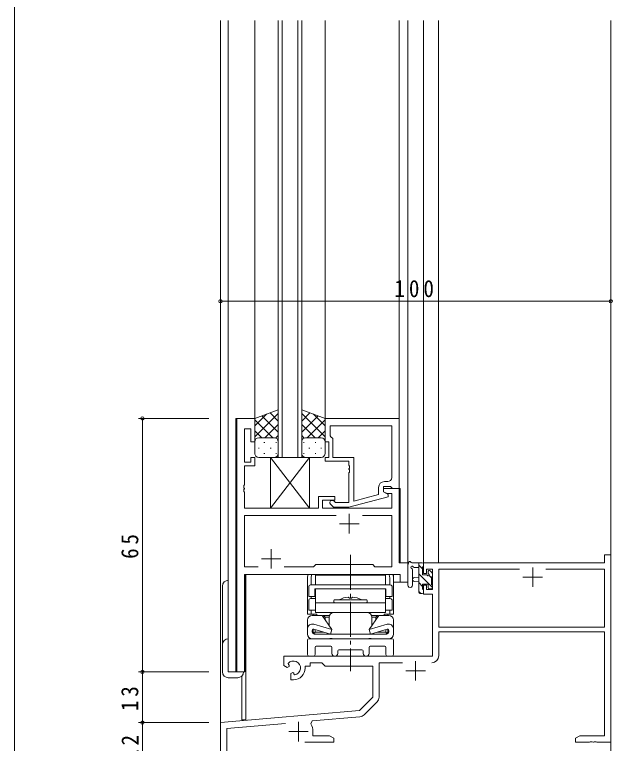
# Model space of a CAD drawing. Units: millimetres on the paper. Extents: x -420 to 373, y -297 to 267.
# Drawn here: x -417.7 to -264.5, y -203.1 to -16.3 of the extents above; entities that cross this region are included whole.
import ezdxf

# ---------------------------------------------------------------- set-up
doc = ezdxf.new("R2010")
doc.units = ezdxf.units.MM
doc.linetypes.add('CHAIN2', pattern=[12, 9, -1, 1, -1])
for name, color, linetype, lineweight in [('0-1_YKK_ZWAK', 7, 'Continuous', 9), ('0-3_YKK_11', 7, 'Continuous', 9), ('0-4_YKK_12', 2, 'Continuous', 9), ('0-5_YKK_13', 4, 'Continuous', 9), ('0-7_YKK_D', 6, 'Continuous', 9)]:
    doc.layers.add(name, color=color, linetype=linetype, lineweight=lineweight)
doc.styles.add('ＭＳ ゴシック', font='')
doc.styles.get('ＭＳ ゴシック').set_extended_font_data('MS Gothic')

msp = doc.modelspace()

# ---------------------------------------------------------------- linework, layer by layer
at = {"layer": '0-1_YKK_ZWAK'}
msp.add_line((-417.7, -260.6), (-417.7, 264.4), dxfattribs=at)
at = {"layer": '0-3_YKK_11'}
for p, q in [((-356.134, -119.767), (-360.734, -119.767)), ((-360.734, -119.767), (-360.734, -184.767)), ((-356.134, -125.767), (-356.134, -119.767)), ((-338.134, -119.767), (-338.134, -125.767)), ((-319.134, -119.767), (-338.134, -119.767)), ((-319.134, -137.767), (-319.134, -119.767)), ((-358.804, -122.467), (-357.134, -122.467)), ((-358.804, -130.967), (-358.804, -122.467)), ((-357.134, -122.467), (-357.134, -125.767)), ((-336.834, -124.267), (-336.834, -121.697)), ((-336.834, -121.697), (-321.064, -121.697)), ((-336.834, -121.697), (-321.064, -121.697)), ((-321.064, -121.697), (-321.064, -134.967)), ((-336.634, -124.467), (-336.834, -124.267)), ((-336.134, -124.967), (-336.634, -124.467)), ((-336.134, -129.767), (-336.134, -124.967)), ((-357.134, -125.767), (-356.134, -125.767)), ((-338.134, -125.767), (-337.134, -125.767)), ((-337.134, -125.767), (-337.134, -129.767)), ((-357.134, -129.767), (-357.134, -130.967)), ((-356.134, -129.767), (-357.134, -129.767)), ((-356.134, -131.967), (-356.134, -129.767)), ((-338.134, -129.767), (-338.134, -130.767)), ((-337.134, -129.767), (-338.134, -129.767)), ((-338.134, -130.767), (-332.034, -130.767)), ((-330.734, -129.767), (-336.134, -129.767)), ((-332.034, -130.767), (-332.034, -131.809)), ((-330.734, -140.975), (-330.734, -129.767)), ((-357.134, -130.967), (-358.804, -130.967)), ((-358.804, -131.967), (-356.134, -131.967)), ((-358.804, -136.809), (-358.804, -131.967)), ((-332.034, -131.809), (-331.914, -131.992)), ((-331.914, -132.542), (-332.034, -132.725)), ((-331.914, -131.992), (-331.914, -132.542)), ((-332.034, -132.725), (-332.034, -132.809)), ((-332.034, -132.809), (-331.914, -132.992)), ((-331.914, -133.542), (-332.034, -133.725)), ((-332.034, -133.725), (-332.034, -141.367)), ((-331.914, -132.992), (-331.914, -133.542)), ((-322.064, -135.967), (-322.934, -135.967)), ((-358.924, -136.992), (-358.804, -136.809)), ((-358.924, -137.542), (-358.924, -136.992)), ((-358.804, -137.725), (-358.924, -137.542)), ((-358.924, -137.992), (-358.804, -137.809)), ((-358.924, -138.542), (-358.924, -137.992)), ((-358.804, -137.809), (-358.804, -137.725)), ((-324.434, -137.467), (-324.434, -139.287)), ((-323.134, -137.267), (-321.334, -137.267)), ((-323.134, -138.567), (-323.134, -137.267)), ((-323.134, -137.767), (-323.134, -138.567)), ((-319.134, -137.767), (-323.134, -137.767)), ((-321.334, -137.267), (-321.134, -137.467)), ((-321.134, -137.467), (-320.834, -137.767)), ((-320.834, -137.767), (-319.134, -137.767)), ((-319.134, -156.767), (-319.134, -137.767)), ((-358.804, -138.725), (-358.924, -138.542)), ((-358.804, -142.767), (-358.804, -138.725)), ((-339.834, -139.767), (-339.834, -142.767)), ((-335.634, -139.767), (-339.834, -139.767)), ((-335.634, -140.767), (-335.634, -139.767)), ((-332.037, -142.567), (-321.934, -139.86)), ((-324.434, -139.287), (-330.734, -140.975)), ((-321.934, -139.26), (-323.134, -138.567)), ((-323.134, -138.567), (-322.268, -139.067)), ((-322.268, -139.067), (-321.064, -139.067)), ((-321.934, -139.86), (-321.934, -139.26)), ((-321.064, -139.067), (-321.064, -142.767)), ((-338.834, -140.767), (-335.634, -140.767)), ((-338.834, -142.767), (-338.834, -140.767)), ((-336.758, -141.791), (-335.982, -142.567)), ((-335.485, -141.367), (-335.91, -140.943)), ((-332.034, -141.367), (-335.485, -141.367)), ((-339.834, -142.767), (-358.804, -142.767)), ((-321.064, -142.767), (-338.834, -142.767)), ((-335.982, -142.567), (-332.037, -142.567)), ((-358.804, -144.697), (-358.804, -157.837)), ((-335.284, -144.697), (-358.804, -144.697)), ((-335.284, -144.697), (-358.804, -144.697)), ((-331.934, -144.267), (-331.934, -149.267)), ((-321.064, -144.697), (-328.583, -144.697)), ((-321.064, -157.837), (-321.064, -144.697)), ((-334.434, -146.767), (-329.434, -146.767)), ((-351.934, -153.267), (-351.934, -158.267)), ((-266.564, -154.767), (-264.934, -154.767)), ((-266.564, -156.767), (-266.564, -154.767)), ((-264.934, -154.767), (-264.934, -202.767)), ((-354.434, -155.767), (-349.434, -155.767)), ((-316.934, -156.767), (-319.134, -156.767)), ((-316.934, -161.767), (-316.934, -156.767)), ((-312.934, -156.767), (-266.564, -156.767)), ((-312.934, -159.567), (-312.934, -156.767)), ((-358.804, -157.837), (-355.284, -157.837)), ((-348.583, -157.837), (-341.104, -157.837)), ((-341.104, -157.837), (-340.534, -157.267)), ((-340.534, -157.267), (-325.934, -157.267)), ((-325.934, -157.267), (-325.364, -157.837)), ((-325.364, -157.837), (-321.064, -157.837)), ((-312.134, -158.397), (-312.134, -159.567)), ((-310.634, -158.397), (-312.134, -158.397)), ((-310.634, -163.667), (-310.634, -158.397)), ((-309.004, -158.397), (-288.284, -158.397)), ((-309.004, -173.267), (-309.004, -158.397)), ((-284.934, -157.967), (-284.934, -162.967)), ((-281.583, -158.397), (-266.564, -158.397)), ((-281.583, -158.397), (-266.564, -158.397)), ((-266.564, -158.397), (-266.564, -173.267)), ((-358.804, -159.767), (-318.864, -159.767)), ((-358.804, -184.767), (-358.804, -159.767)), ((-318.864, -159.767), (-318.864, -161.767)), ((-312.134, -159.567), (-312.934, -159.567)), ((-287.434, -160.467), (-282.434, -160.467)), ((-318.864, -161.767), (-316.934, -161.767)), ((-312.934, -162.567), (-312.134, -162.567)), ((-312.934, -164.867), (-312.934, -162.567)), ((-312.134, -162.567), (-312.134, -163.667)), ((-312.134, -163.667), (-310.634, -163.667)), ((-310.634, -164.867), (-312.934, -164.867)), ((-310.634, -180.767), (-310.634, -164.867)), ((-266.564, -173.267), (-309.004, -173.267)), ((-309.004, -174.467), (-309.004, -180.597)), ((-266.564, -174.467), (-309.004, -174.467)), ((-266.564, -201.137), (-266.564, -174.467)), ((-348.734, -180.767), (-310.634, -180.767)), ((-348.734, -183.132), (-348.734, -180.767)), ((-347.596, -182.59), (-347.545, -182.894)), ((-347.545, -182.894), (-347.334, -183.016)), ((-347.334, -183.016), (-347.334, -183.363)), ((-341.934, -182.397), (-341.934, -183.267)), ((-339.004, -182.397), (-341.934, -182.397)), ((-338.134, -183.267), (-339.004, -182.397)), ((-324.304, -182.397), (-324.304, -191.196)), ((-318.284, -182.397), (-324.304, -182.397)), ((-314.934, -181.967), (-314.934, -186.967)), ((-360.734, -184.767), (-358.804, -184.767)), ((-347.834, -183.651), (-348.734, -183.132)), ((-347.334, -183.363), (-347.834, -183.651)), ((-346.934, -185.21), (-346.434, -184.921)), ((-346.434, -184.921), (-346.134, -185.095)), ((-343.234, -183.267), (-343.234, -183.767)), ((-341.934, -183.267), (-343.234, -183.267)), ((-325.934, -183.267), (-338.134, -183.267)), ((-325.934, -191.267), (-325.934, -183.267)), ((-317.434, -184.467), (-312.434, -184.467)), ((-346.934, -186.767), (-346.934, -185.21)), ((-346.234, -186.767), (-346.934, -186.767)), ((-346.134, -185.095), (-346.134, -185.338)), ((-346.134, -185.338), (-345.896, -185.535)), ((-329.318, -194.651), (-325.934, -191.267)), ((-324.831, -192.469), (-328.121, -195.76)), ((-364.934, -197.767), (-329.318, -194.651)), ((-364.934, -209.767), (-364.934, -197.767)), ((-348.304, -197.948), (-363.304, -199.26)), ((-344.934, -197.567), (-344.934, -202.567)), ((-341.414, -197.345), (-341.795, -198.108)), ((-329.237, -196.28), (-341.414, -197.345)), ((-363.304, -199.26), (-363.304, -208.137)), ((-347.434, -200.067), (-342.434, -200.067)), ((-341.234, -200.067), (-341.234, -201.137)), ((-341.234, -201.137), (-337.025, -201.137)), ((-337.025, -201.137), (-335.934, -201.767)), ((-335.934, -201.767), (-335.934, -202.767)), ((-273.934, -201.767), (-272.843, -201.137)), ((-273.934, -202.767), (-273.934, -201.767)), ((-272.843, -201.137), (-266.564, -201.137)), ((-335.934, -202.767), (-343.284, -202.767)), ((-270.392, -202.767), (-273.934, -202.767)), ((-270.209, -202.647), (-270.392, -202.767)), ((-269.659, -202.647), (-270.209, -202.647)), ((-269.476, -202.767), (-269.659, -202.647)), ((-269.392, -202.767), (-269.476, -202.767)), ((-269.209, -202.647), (-269.392, -202.767)), ((-268.659, -202.647), (-269.209, -202.647)), ((-268.476, -202.767), (-268.659, -202.647)), ((-264.934, -202.767), (-268.476, -202.767))]:
    msp.add_line(p, q, dxfattribs=at)
for centre, radius, start, end in [((-322.934, -137.467), 1.5, 90, 179.99998), ((-322.064, -134.967), 1, 270, 359.99998), ((-336.334, -141.367), 0.6, 44.99998, 225), ((-310.804, -180.597), 1.8, 270, 359.99998), ((-346.234, -183.767), 1.8, 280.80693, 139.19305), ((-346.234, -183.767), 3, 270, 359.99998), ((-326.104, -191.196), 1.8, 314.99998, 359.99997), ((-329.394, -194.487), 1.8, 274.99997, 314.99998), ((-344.934, -200.067), 3.7, 0, 31.9633)]:
    msp.add_arc(centre, radius, start, end, dxfattribs=at)
at = {"layer": '0-4_YKK_12'}
for p, q in [((-364.934, -17.767), (-364.934, -209.767)), ((-362.934, -17.767), (-362.934, -184.767)), ((-356.134, -119.767), (-356.134, -17.767)), ((-350.134, -17.767), (-350.134, -129.768)), ((-349.134, -129.768), (-349.134, -17.767)), ((-345.134, -17.767), (-345.134, -129.768)), ((-344.134, -129.768), (-344.134, -17.767)), ((-338.134, -119.767), (-338.134, -17.767)), ((-319.134, -120.067), (-319.134, -17.767)), ((-316.934, -161.767), (-316.934, -17.767)), ((-312.934, -17.767), (-312.934, -156.767)), ((-309.034, -17.767), (-309.034, -156.767)), ((-264.934, -17.767), (-264.934, -209.767)), ((-356.134, -119.767), (-361.004, -119.767)), ((-361.004, -184.767), (-361.004, -119.767)), ((-350.134, -129.768), (-344.134, -129.768)), ((-319.434, -137.767), (-318.864, -137.767)), ((-318.864, -137.767), (-318.864, -156.765)), ((-309.034, -156.767), (-312.934, -156.767)), ((-358.734, -159.767), (-321.434, -159.767)), ((-358.734, -184.767), (-358.734, -159.767)), ((-358.434, -159.767), (-358.434, -197.067)), ((-320.633, -161.767), (-320.633, -159.767)), ((-320.633, -161.767), (-316.934, -161.767)), ((-362.934, -184.767), (-358.734, -184.767)), ((-359.434, -185.787), (-359.434, -197.067)), ((-358.434, -197.067), (-359.434, -197.067))]:
    msp.add_line(p, q, dxfattribs=at)
at = {"layer": '0-5_YKK_13'}
for p, q in [((-350.134, -117.624), (-356.134, -119.767)), ((-350.134, -117.624), (-350.134, -125.767)), ((-344.134, -125.767), (-344.134, -117.624)), ((-344.134, -117.624), (-338.134, -119.767)), ((-356.134, -124.499), (-350.134, -118.499)), ((-356.134, -121.67), (-353.173, -118.709)), ((-350.134, -123.318), (-354.33, -119.122)), ((-350.134, -120.49), (-352.245, -118.378)), ((-344.134, -120.49), (-342.022, -118.378)), ((-338.134, -124.499), (-344.134, -118.499)), ((-344.134, -123.318), (-339.938, -119.122)), ((-338.134, -121.67), (-341.095, -118.709)), ((-356.134, -119.767), (-356.134, -125.767)), ((-351.513, -124.767), (-356.134, -120.147)), ((-353.574, -124.767), (-350.134, -121.327)), ((-340.694, -124.767), (-344.134, -121.327)), ((-342.754, -124.767), (-338.134, -120.147)), ((-338.134, -119.767), (-338.134, -125.767)), ((-354.342, -124.767), (-356.134, -122.975)), ((-339.926, -124.767), (-338.134, -122.975)), ((-355.134, -124.767), (-351.534, -124.767)), ((-354.734, -124.767), (-351.134, -124.767)), ((-350.802, -124.823), (-350.134, -124.155)), ((-343.466, -124.823), (-344.134, -124.155)), ((-339.534, -124.767), (-343.134, -124.767)), ((-339.134, -124.767), (-342.734, -124.767)), ((-356.134, -128.767), (-356.134, -125.767)), ((-353.799, -125.988), (-353.599, -125.988)), ((-350.769, -125.988), (-350.569, -125.988)), ((-350.134, -125.767), (-350.134, -128.767)), ((-344.134, -125.767), (-344.134, -128.767)), ((-343.499, -125.988), (-343.699, -125.988)), ((-340.469, -125.988), (-340.669, -125.988)), ((-338.134, -128.767), (-338.134, -125.767)), ((-355.214, -127.403), (-355.014, -127.403)), ((-353.799, -128.818), (-353.599, -128.818)), ((-352.184, -127.403), (-351.984, -127.403)), ((-350.769, -128.818), (-350.569, -128.818)), ((-343.499, -128.818), (-343.699, -128.818)), ((-342.084, -127.403), (-342.284, -127.403)), ((-340.469, -128.818), (-340.669, -128.818)), ((-339.054, -127.403), (-339.254, -127.403)), ((-351.134, -129.767), (-355.134, -129.767)), ((-352.134, -129.767), (-352.134, -142.767)), ((-352.134, -129.767), (-342.134, -129.767)), ((-352.134, -129.767), (-342.134, -142.767)), ((-342.134, -129.767), (-352.134, -142.767)), ((-343.134, -129.767), (-339.134, -129.767)), ((-342.134, -142.767), (-342.134, -129.767)), ((-352.134, -142.767), (-342.134, -142.767)), ((-313.234, -156.767), (-315.914, -156.767)), ((-314.134, -156.767), (-314.134, -164.367)), ((-316.934, -162.495), (-316.934, -157.332)), ((-315.734, -162.495), (-315.731, -158.534)), ((-315.314, -157.967), (-314.134, -157.967)), ((-313.134, -158.383), (-314.134, -157.383)), ((-313.134, -159.867), (-313.134, -157.867)), ((-312.934, -157.667), (-312.934, -157.067)), ((-342.633, -160.567), (-342.633, -169.967)), ((-320.8, -159.767), (-342.466, -159.767)), ((-341.683, -160.567), (-341.683, -162.467)), ((-340.633, -159.967), (-322.633, -159.967)), ((-340.633, -162.467), (-340.633, -159.967)), ((-322.633, -159.967), (-322.633, -162.467)), ((-321.583, -160.567), (-321.583, -162.467)), ((-320.633, -160.567), (-320.633, -169.967)), ((-314.134, -160.467), (-315.278, -160.569)), ((-310.634, -163.129), (-314.134, -159.629)), ((-312.195, -159.867), (-313.134, -159.867)), ((-311.734, -159.067), (-311.734, -159.406)), ((-310.834, -160.683), (-311.52, -159.997)), ((-310.722, -159.355), (-311.222, -158.855)), ((-310.834, -162.467), (-310.834, -160.367)), ((-310.634, -160.167), (-310.634, -159.567)), ((-362.934, -161.267), (-362.934, -184.767)), ((-341.833, -162.467), (-321.433, -162.467)), ((-322.633, -162.467), (-340.633, -162.467)), ((-314.134, -161.667), (-315.278, -161.565)), ((-313.134, -162.874), (-314.134, -161.874)), ((-313.134, -162.267), (-311.734, -162.267)), ((-313.134, -163.567), (-313.134, -162.267)), ((-311.734, -162.267), (-311.734, -163.167)), ((-364.434, -184.767), (-364.434, -162.767)), ((-342.333, -165.467), (-342.333, -162.967)), ((-340.733, -163.467), (-322.533, -163.467)), ((-340.733, -165.467), (-340.733, -163.467)), ((-340.633, -163.467), (-322.633, -163.467)), ((-340.633, -163.467), (-340.633, -169.567)), ((-322.633, -169.567), (-322.633, -163.467)), ((-322.533, -163.467), (-322.533, -165.467)), ((-320.933, -165.467), (-320.933, -162.967)), ((-313.586, -164.667), (-314.134, -164.119)), ((-312.934, -164.367), (-312.934, -163.767)), ((-311.434, -163.467), (-310.934, -163.467)), ((-310.634, -163.167), (-310.634, -162.667)), ((-342.333, -165.467), (-340.633, -165.467)), ((-341.833, -165.967), (-340.633, -165.967)), ((-341.683, -165.467), (-341.683, -165.967)), ((-327.583, -166.267), (-335.683, -166.267)), ((-332.183, -165.567), (-331.883, -165.867)), ((-322.633, -165.467), (-320.933, -165.467)), ((-322.633, -165.967), (-321.433, -165.967)), ((-321.583, -165.467), (-321.583, -165.967)), ((-313.834, -164.667), (-313.234, -164.667)), ((-342.333, -168.967), (-342.333, -166.467)), ((-322.633, -167.067), (-340.633, -167.067)), ((-335.883, -166.467), (-335.883, -166.867)), ((-327.383, -166.867), (-327.383, -166.467)), ((-320.933, -168.967), (-320.933, -166.467)), ((-340.253, -169.967), (-342.633, -169.967)), ((-342.333, -168.967), (-340.633, -168.967)), ((-341.683, -168.967), (-341.683, -169.967)), ((-341.203, -169.967), (-341.203, -170.267)), ((-340.633, -169.567), (-322.633, -169.567)), ((-340.253, -169.967), (-340.253, -170.267)), ((-335.883, -169.567), (-327.383, -169.567)), ((-323.013, -170.267), (-323.013, -169.967)), ((-323.013, -169.967), (-320.633, -169.967)), ((-322.633, -168.967), (-320.933, -168.967)), ((-322.063, -169.967), (-322.063, -170.267)), ((-321.583, -168.967), (-321.583, -169.967)), ((-342.633, -175.067), (-342.633, -171.467)), ((-338.883, -170.267), (-341.433, -170.267)), ((-336.974, -170.267), (-338.633, -170.267)), ((-338.133, -170.767), (-338.633, -170.267)), ((-338.633, -170.633), (-338.633, -170.267)), ((-337.083, -170.767), (-338.133, -170.767)), ((-338.133, -170.767), (-338.133, -171.365)), ((-337.083, -170.767), (-337.083, -172.902)), ((-324.633, -170.267), (-326.293, -170.267)), ((-326.183, -170.767), (-326.183, -172.902)), ((-325.133, -170.767), (-325.133, -171.365)), ((-324.633, -170.633), (-324.633, -170.267)), ((-321.833, -170.267), (-324.383, -170.267)), ((-320.633, -171.467), (-320.633, -175.067)), ((-336.383, -173.927), (-341.057, -172.557)), ((-326.883, -173.927), (-322.209, -172.557)), ((-341.433, -174.111), (-341.433, -174.567)), ((-341.283, -173.852), (-341.283, -174.924)), ((-341.183, -174.367), (-341.183, -173.816)), ((-340.683, -174.567), (-340.978, -174.862)), ((-322.333, -175.067), (-340.933, -175.067)), ((-340.683, -174.567), (-340.683, -173.944)), ((-338.485, -174.567), (-340.683, -174.567)), ((-340.483, -175.067), (-337.083, -175.067)), ((-337.083, -174.973), (-337.083, -175.067)), ((-326.183, -174.973), (-326.183, -175.067)), ((-326.183, -175.067), (-322.783, -175.067)), ((-322.583, -174.567), (-324.782, -174.567)), ((-322.583, -174.567), (-322.583, -173.93)), ((-322.583, -174.567), (-322.288, -174.862)), ((-322.083, -174.367), (-322.083, -173.816)), ((-321.983, -174.924), (-321.983, -173.852)), ((-321.833, -174.111), (-321.833, -174.567)), ((-342.633, -180.267), (-342.633, -176.567)), ((-342.333, -176.267), (-320.933, -176.267)), ((-337.233, -176.267), (-341.433, -176.267)), ((-327.233, -176.267), (-336.034, -176.267)), ((-321.833, -176.267), (-326.034, -176.267)), ((-320.633, -176.567), (-320.633, -180.267)), ((-340.703, -178.497), (-340.703, -180.267)), ((-336.683, -178.197), (-340.403, -178.197)), ((-336.383, -180.017), (-336.383, -178.497)), ((-328.683, -179.067), (-334.583, -179.067)), ((-326.883, -178.497), (-326.883, -180.017)), ((-322.863, -178.197), (-326.583, -178.197)), ((-322.563, -180.267), (-322.563, -178.497)), ((-341.203, -180.767), (-342.133, -180.767)), ((-334.883, -179.367), (-334.883, -180.017)), ((-328.383, -180.017), (-328.383, -179.367)), ((-321.133, -180.767), (-322.063, -180.767)), ((-362.934, -184.767), (-359.034, -184.767)), ((-360.534, -186.267), (-362.934, -186.267))]:
    msp.add_line(p, q, dxfattribs=at)
at = {"layer": '0-5_YKK_13', "linetype": 'CHAIN2'}
msp.add_line((-331.633, -154.767), (-331.633, -184.567), dxfattribs=at)
at = {"layer": '0-5_YKK_13'}
for points in [[(-331.083, -165.567), (-331.383, -165.867), (-331.883, -165.867)], [(-338.883, -170.267), (-336.383, -173.927), (-336.759, -175.067), (-341.039, -173.826)], [(-324.383, -170.267), (-326.883, -173.927), (-326.507, -175.067), (-322.227, -173.826)], [(-324.633, -170.267), (-325.133, -170.767), (-326.183, -170.767)]]:
    msp.add_lwpolyline(points, dxfattribs=at)
for centre, radius, start, end in [((-355.134, -125.767), 1, 89.99998, 179.99998), ((-355.134, -125.767), 1, 89.99998, 179.99998), ((-351.134, -125.767), 1, 359.99998, 89.99998), ((-351.134, -125.767), 1, 359.99998, 89.99998), ((-343.134, -125.767), 1, 89.99998, 179.99998), ((-343.134, -125.767), 1, 89.99998, 179.99998), ((-339.134, -125.767), 1, 359.99998, 89.99998), ((-339.134, -125.767), 1, 359.99998, 89.99998), ((-355.134, -128.767), 1, 179.99998, 269.99998), ((-351.134, -128.767), 1, 269.99998, 359.99998), ((-343.134, -128.767), 1, 179.99998, 269.99998), ((-339.134, -128.767), 1, 269.99998, 359.99998), ((-317.024, -156.876), 0.3, 310.52878, 10.52878), ((-316.434, -156.767), 0.3, 30, 190.52878), ((-315.914, -156.467), 0.3, 210, 270), ((-313.234, -157.067), 0.3, 0, 90), ((-316.634, -157.332), 0.3, 130.52878, 180), ((-315.834, -157.967), 0.3, 30, 250.81024), ((-316.031, -158.533), 0.3, 359.95976, 70.81024), ((-315.314, -157.667), 0.3, 210, 270), ((-313.134, -157.667), 0.2, 270, 0), ((-311.434, -159.067), 0.3, 45, 180), ((-340.633, -160.567), 2, 156.42181, 180), ((-339.683, -160.567), 2, 156.42181, 180), ((-323.583, -160.567), 2, 0, 23.57817), ((-322.633, -160.567), 2, 0, 23.57817), ((-315.234, -161.067), 0.5, 95.09206, 264.90793), ((-312.195, -160.167), 0.3, 33.05573, 90), ((-311.734, -159.867), 0.25, 213.05573, 56.94426), ((-311.434, -159.406), 0.3, 180, 236.94426), ((-310.834, -160.167), 0.2, 270, 0), ((-310.934, -159.567), 0.3, 0, 45), ((-362.934, -162.767), 1.5, 90, 180), ((-341.833, -162.967), 0.5, 90, 180), ((-321.433, -162.967), 0.5, 0, 90), ((-316.334, -162.494), 0.6, 179.95976, 359.95976), ((-310.834, -162.667), 0.2, 0, 90), ((-313.834, -164.367), 0.3, 180, 270), ((-313.234, -164.367), 0.3, 270, 0), ((-313.134, -163.767), 0.2, 0, 90), ((-311.434, -163.167), 0.3, 180, 270), ((-310.934, -163.167), 0.3, 270, 0), ((-341.833, -166.467), 0.5, 90, 180), ((-335.683, -166.467), 0.2, 90, 180), ((-331.629, -171.625), 6.083, 95.23132, 118.26506), ((-331.638, -171.625), 6.083, 61.73492, 84.76866), ((-327.583, -166.467), 0.2, 0, 90), ((-321.433, -166.467), 0.5, 0, 90), ((-335.683, -166.867), 0.2, 180, 270), ((-327.583, -166.867), 0.2, 270, 0), ((-335.883, -170.767), 1.2, 90, 180), ((-327.383, -170.767), 1.2, 0, 90), ((-341.433, -171.467), 1.2, 90, 180), ((-321.833, -171.467), 1.2, 0, 90), ((-341.433, -173.697), 1.2, 71.74316, 180), ((-321.833, -173.697), 1.2, 0, 108.25682), ((-341.433, -175.067), 1.2, 180, 270), ((-341.133, -174.111), 0.3, 71.74316, 180), ((-340.933, -174.567), 0.5, 180, 270), ((-340.483, -174.367), 0.7, 180, 270), ((-322.783, -174.367), 0.7, 270, 0), ((-322.333, -174.567), 0.5, 270, 0), ((-322.133, -174.111), 0.3, 0, 108.25682), ((-321.833, -175.067), 1.2, 270, 0), ((-362.934, -177.767), 1.5, 90, 180), ((-342.333, -176.567), 0.3, 90, 180), ((-336.633, -178.797), 2.6, 76.67462, 103.32536), ((-326.633, -178.797), 2.6, 76.67462, 103.32536), ((-320.933, -176.567), 0.3, 0, 90), ((-340.403, -178.497), 0.3, 90, 180), ((-336.683, -178.497), 0.3, 0, 90), ((-334.583, -179.367), 0.3, 90, 180), ((-328.683, -179.367), 0.3, 0, 90), ((-326.583, -178.497), 0.3, 90, 180), ((-322.863, -178.497), 0.3, 0, 90), ((-342.133, -180.267), 0.5, 180, 270), ((-341.203, -180.267), 0.5, 270, 0), ((-335.633, -180.017), 0.75, 180, 0), ((-327.633, -180.017), 0.75, 180, 0), ((-322.063, -180.267), 0.5, 180, 270), ((-321.133, -180.267), 0.5, 270, 0), ((-362.934, -184.767), 1.5, 180, 270), ((-360.534, -184.767), 1.5, 270, 0)]:
    msp.add_arc(centre, radius, start, end, dxfattribs=at)
at = {"layer": '0-7_YKK_D'}
for p, q in [((-364.934, -102.313), (-364.934, -88.767)), ((-264.934, -102.313), (-264.934, -88.767)), ((-364.934, -89.767), (-264.934, -89.767)), ((-367.934, -119.767), (-385.934, -119.767)), ((-384.934, -184.767), (-384.934, -119.767)), ((-367.934, -184.767), (-385.934, -184.767)), ((-367.934, -184.767), (-385.934, -184.767)), ((-384.934, -197.767), (-384.934, -184.767)), ((-367.934, -197.767), (-385.934, -197.767)), ((-367.934, -197.767), (-385.934, -197.767)), ((-384.934, -197.767), (-384.934, -209.767))]:
    msp.add_line(p, q, dxfattribs=at)
for centre in [(-364.934, -89.767), (-264.934, -89.767), (-384.934, -119.767), (-384.934, -184.767), (-384.934, -184.767), (-384.934, -197.767), (-384.934, -197.767)]:
    msp.add_circle(centre, 0.425, dxfattribs=at)

# ---------------------------------------------------------------- texts
at = {"layer": '0-7_YKK_D', "color": 3, "insert": (-320.374, -88.767), "char_height": 4.399, "attachment_point": 7, "style": 'ＭＳ ゴシック'}
msp.add_mtext('\\T1.38;\\W0.9;100', dxfattribs=at)
at = {"layer": '0-7_YKK_D', "color": 3, "char_height": 4.399, "attachment_point": 7, "rotation": 90, "style": 'ＭＳ ゴシック'}
for s, insert in [('\\T1.36;\\W0.9;65', (-385.934, -155.787)), ('\\T1.36;\\W0.9;13', (-385.934, -194.787)), ('\\T1.36;\\W0.9;12', (-385.934, -207.287))]:
    msp.add_mtext(s, dxfattribs=dict(at, insert=insert))

doc.saveas('drawing.dxf')
